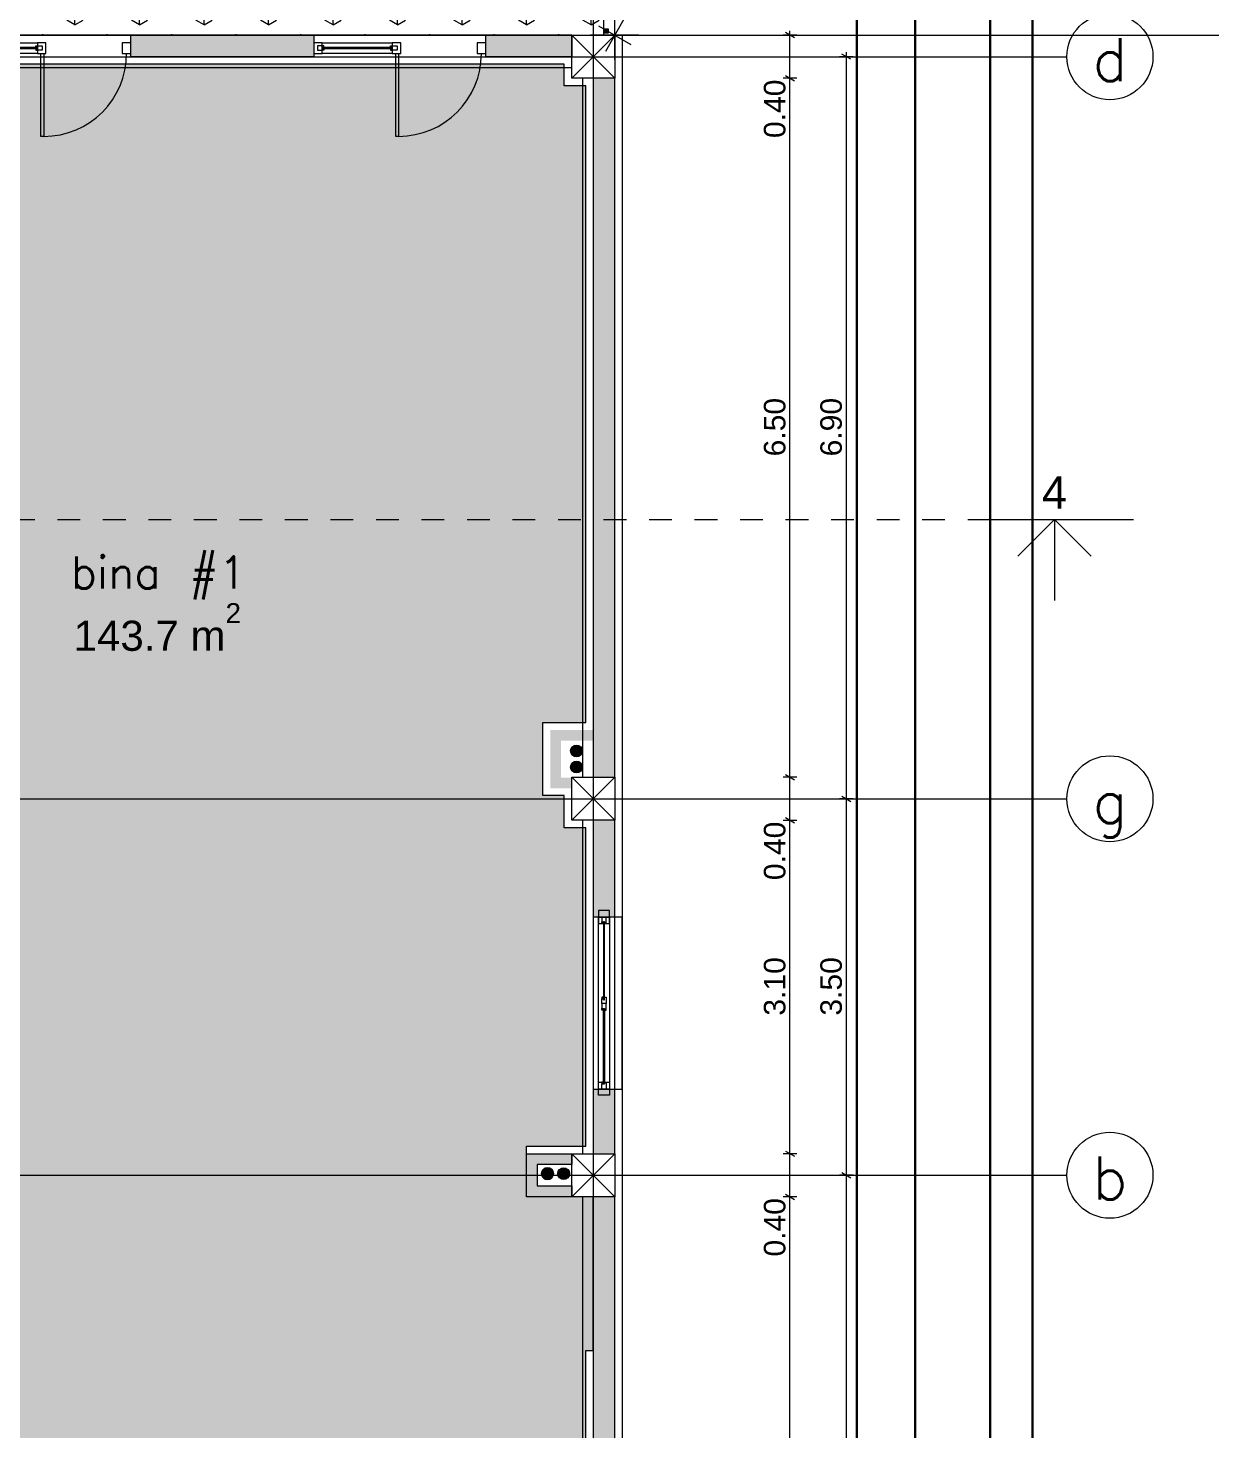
# Model space of a CAD drawing. Header units: millimetres. Extents: x 476244520 to 476657119, y 4620824743 to 4621446928.
# Drawn here: x 476426491 to 476437494, y 4620878052 to 4620891087 of the extents above; entities that cross this region are included whole.
import ezdxf

# ---------------------------------------------------------------- set-up
doc = ezdxf.new("R2010")
doc.units = ezdxf.units.MM
doc.header["$MEASUREMENT"] = 0
doc.linetypes.add('Dashed', pattern=[423.333333, 211.666667, -211.666667])
for name, color, linetype, lineweight in [('0_Pen_No__42_Pen_No__250_Pen_No__5', 5, 'Continuous', 0), ('2D Drafting - General_Pen_No__1_Pen_No__7', 7, 'Continuous', 0), ('2D Drafting - General_Pen_No__250_Pen_No__7_Pen_No__250', 7, 'Continuous', 0), ('2D Drafting - General_Pen_No__250_Pen_No__7_Pen_No__7', 7, 'Continuous', 0), ('2D Drafting - General_Pen_No__7_Pen_No__7_Pen_No__7', 7, 'Continuous', 0), ('Annotation - Text_Pen_No__7_Pen_No__142', 142, 'Continuous', 0), ('Annotation - Text_Pen_No__7_Pen_No__5', 5, 'Continuous', 0), ('Doors_Pen_No__7_Pen_No__7_Pen_No__7', 7, 'Continuous', 0), ('G-Anno-Nplt_Pen_No__142', 142, 'Continuous', 0), ('G-Anno-Nplt_Pen_No__151', 151, 'Continuous', 0), ('G-Anno-Nplt_Pen_No__4', 7, 'Continuous', 0), ('kar-panjara_Pen_No__7_Pen_No__7_Pen_No__7', 7, 'Continuous', 0), ('New_._Pen_No__1', 1, 'Continuous', 0), ('New_0_Pen_No__250_Pen_No__255', 255, 'Continuous', 0), ('New_0_Pen_No__250_Pen_No__7', 7, 'Continuous', 0), ('New_2D Drafting - General_Pen_No__250_Pen_No__7_Pen_No__112', 112, 'Continuous', 0), ('New_2D Drafting - General_Pen_No__250_Pen_No__7_Pen_No__4', 7, 'Continuous', 0), ('New_reg_nak_Pen_No__7', 7, 'Continuous', 0), ('New_shenobebi_Pen_No__1', 1, 'Continuous', 0), ('shaxtebi da milebi_Pen_No__1_Pen_No__1_Pen_No__1', 1, 'Continuous', 0), ('zoma_Pen_No__1', 1, 'Continuous', 0), ('zoma_Pen_No__142', 142, 'Continuous', 0), ('zoma_Pen_No__5_Pen_No__5', 5, 'Continuous', 0)]:
    doc.layers.add(name, color=color, linetype=linetype, lineweight=lineweight)
doc.layers.add('shaxtebi da milebi_Pen_No__5_Pen_No__250_Pen_No__252', color=7, linetype='Continuous', lineweight=0, true_color=0x666666)
doc.layers.add('shaxtebi da milebi_Pen_No__5_Pen_No__5_Pen_No__252', color=7, linetype='Continuous', lineweight=0, true_color=0x666666)
doc.layers.add('zoma', color=7, linetype='Continuous')
doc.styles.add('GENERATED_STYLE_1', font='arial.ttf')
doc.styles.add('GENERATED_STYLE_2', font='arial.ttf')
doc.dimstyles.new('GENERATED_STYLE__5', dxfattribs={"dimtxt": 500, "dimasz": 228, "dimexe": 0.18, "dimexo": 3, "dimgap": 0.09, "dimtad": 1, "dimtih": 1, "dimtoh": 1, "dimlfac": 0.001, "dimzin": 0, "dimdsep": 46, "dimtxsty": 'GENERATED_STYLE_2', "dimblk": 'ARROWHEAD_2', "dimblk1": 'ARROWHEAD_2', "dimblk2": 'ARROWHEAD_2', "dimcen": 0.09, "dimclrd": 1, "dimclre": 1, "dimclrt": 1, "dimadec": 0, "dimazin": 0, "dimtfac": 1, "dimtdec": 4, "dimtmove": 2, "dimatfit": 3, "dimfxl": 1, "dimtolj": 1, "dimtzin": 0, "dimarcsym": 0})
doc.dimstyles.new('GENERATED_STYLE__6', dxfattribs={"dimtxt": 500, "dimasz": 228, "dimexe": 0.18, "dimexo": 3, "dimgap": 0.09, "dimtad": 1, "dimlfac": 0.001, "dimzin": 0, "dimdsep": 46, "dimtxsty": 'GENERATED_STYLE_2', "dimblk": 'ARROWHEAD_2', "dimblk1": 'ARROWHEAD_2', "dimblk2": 'ARROWHEAD_2', "dimcen": 0.09, "dimclrd": 1, "dimclre": 1, "dimclrt": 1, "dimadec": 0, "dimazin": 0, "dimtfac": 1, "dimtdec": 4, "dimtmove": 2, "dimatfit": 3, "dimfxl": 1, "dimtolj": 1, "dimtzin": 0, "dimarcsym": 0})
doc.dimstyles.new('GENERATED_STYLE__8', dxfattribs={"dimtxt": 200, "dimasz": 64.421331, "dimexe": 0.18, "dimexo": 3, "dimgap": 0.09, "dimtad": 1, "dimlfac": 0.001, "dimzin": 0, "dimdsep": 46, "dimtxsty": 'GENERATED_STYLE_2', "dimblk": 'ARROWHEAD_2', "dimblk1": 'ARROWHEAD_2', "dimblk2": 'ARROWHEAD_2', "dimcen": 0.09, "dimclrd": 142, "dimclre": 142, "dimclrt": 142, "dimadec": 0, "dimazin": 0, "dimtfac": 1, "dimtdec": 4, "dimtmove": 0, "dimatfit": 3, "dimfxl": 1, "dimtolj": 1, "dimtzin": 0, "dimarcsym": 0})

# ---------------------------------------------------------------- blocks, each defined once
blk = doc.blocks.new('*D734', base_point=(476844527, 4621385791))
at = {"layer": 'zoma_Pen_No__1', "color": 1, "linetype": 'Continuous', "lineweight": 0, "transparency": 16777216}
for p, q in [((476431948, 4620903788), (476431948, 4620903935)), ((476432173, 4620903788), (476431723, 4620903788)), ((476432098, 4620903702), (476431798, 4620903875)), ((476431948, 4620891020), (476431948, 4620903788)), ((476432173, 4620891020), (476431723, 4620891020)), ((476431798, 4620891107), (476432098, 4620890934)), ((476431948, 4620890874), (476431948, 4620891020))]:
    blk.add_line(p, q, dxfattribs=at)
at = {"layer": 'zoma_Pen_No__1', "color": 1, "lineweight": 0, "transparency": 16777216, "insert": (476431848, 4620895645), "char_height": 500, "attachment_point": 7, "rotation": 90, "style": 'GENERATED_STYLE_2'}
blk.add_mtext('\\A1;{\\pql;\\fArial CYR|b0|i0|c204|p34;12.77}', dxfattribs=at)
blk = doc.blocks.new('ARROWHEAD_2')
at = {"color": 0, "linetype": 'Continuous', "lineweight": 0}
for p, q in [((-0.378, -0.655), (0.378, 0.655)), ((0, 0), (-1, 0))]:
    blk.add_line(p, q, dxfattribs=at)
blk = doc.blocks.new('*D735', base_point=(476844527, 4621385791))
at = {"layer": 'zoma_Pen_No__1', "color": 1, "linetype": 'Continuous', "lineweight": 0, "transparency": 16777216}
for p, q in [((476432034, 4620891170), (476431861, 4620890870)), ((476431948, 4620890795), (476431948, 4620891245)), ((476490954, 4620890870), (476491127, 4620891170)), ((476491041, 4620890795), (476491041, 4620891245)), ((476431801, 4620891020), (476431948, 4620891020)), ((476431948, 4620891020), (476491041, 4620891020)), ((476491041, 4620891020), (476491187, 4620891020))]:
    blk.add_line(p, q, dxfattribs=at)
at = {"layer": 'zoma_Pen_No__1', "color": 1, "lineweight": 0, "transparency": 16777216, "insert": (476442991, 4620891120), "char_height": 500, "attachment_point": 7, "style": 'GENERATED_STYLE_2'}
blk.add_mtext('\\A1;{\\pql;\\fArial CYR|b0|i0|c204|p34;59.09}', dxfattribs=at)
blk = doc.blocks.new('*D781', base_point=(476844527, 4621385791))
at = {"layer": 'zoma_Pen_No__142', "color": 142, "linetype": 'Continuous', "lineweight": 0, "transparency": 16777216}
for p, q in [((476434167, 4620880420), (476434039, 4620880420)), ((476434061, 4620880445), (476434145, 4620880396)), ((476434103, 4620873520), (476434103, 4620880420)), ((476434061, 4620873545), (476434145, 4620873496)), ((476434167, 4620873520), (476434039, 4620873520)), ((476434103, 4620873479), (476434103, 4620873520))]:
    blk.add_line(p, q, dxfattribs=at)
at = {"layer": 'zoma_Pen_No__142', "color": 142, "lineweight": 0, "transparency": 16777216, "insert": (476434063, 4620876704), "char_height": 200, "attachment_point": 7, "rotation": 90, "style": 'GENERATED_STYLE_2'}
blk.add_mtext('\\A1;{\\pql;\\fArial CYR|b0|i0|c204|p34;6.90}', dxfattribs=at)
blk = doc.blocks.new('*D782', base_point=(476844527, 4621385791))
at = {"layer": 'zoma_Pen_No__142', "color": 142, "linetype": 'Continuous', "lineweight": 0, "transparency": 16777216}
for p, q in [((476434167, 4620883920), (476434039, 4620883920)), ((476434061, 4620883945), (476434145, 4620883896)), ((476434103, 4620880420), (476434103, 4620883920)), ((476434167, 4620880420), (476434039, 4620880420)), ((476434061, 4620880445), (476434145, 4620880396))]:
    blk.add_line(p, q, dxfattribs=at)
at = {"layer": 'zoma_Pen_No__142', "color": 142, "lineweight": 0, "transparency": 16777216, "insert": (476434063, 4620881904), "char_height": 200, "attachment_point": 7, "rotation": 90, "style": 'GENERATED_STYLE_2'}
blk.add_mtext('\\A1;{\\pql;\\fArial CYR|b0|i0|c204|p34;3.50}', dxfattribs=at)
blk = doc.blocks.new('*D783', base_point=(476844527, 4621385791))
at = {"layer": 'zoma_Pen_No__142', "color": 142, "linetype": 'Continuous', "lineweight": 0, "transparency": 16777216}
for p, q in [((476434167, 4620890820), (476434039, 4620890820)), ((476434145, 4620890796), (476434061, 4620890845)), ((476434103, 4620890820), (476434103, 4620890862)), ((476434103, 4620883920), (476434103, 4620890820)), ((476434167, 4620883920), (476434039, 4620883920)), ((476434061, 4620883945), (476434145, 4620883896))]:
    blk.add_line(p, q, dxfattribs=at)
at = {"layer": 'zoma_Pen_No__142', "color": 142, "lineweight": 0, "transparency": 16777216, "insert": (476434063, 4620887104), "char_height": 200, "attachment_point": 7, "rotation": 90, "style": 'GENERATED_STYLE_2'}
blk.add_mtext('\\A1;{\\pql;\\fArial CYR|b0|i0|c204|p34;6.90}', dxfattribs=at)
blk = doc.blocks.new('*D799', base_point=(476844527, 4621385791))
at = {"layer": 'zoma_Pen_No__142', "color": 142, "linetype": 'Continuous', "lineweight": 0, "transparency": 16777216}
for p, q in [((476433642, 4620880220), (476433514, 4620880220)), ((476433536, 4620880245), (476433620, 4620880196)), ((476433578, 4620873720), (476433578, 4620880220)), ((476433642, 4620873720), (476433514, 4620873720)), ((476433536, 4620873745), (476433620, 4620873696))]:
    blk.add_line(p, q, dxfattribs=at)
at = {"layer": 'zoma_Pen_No__142', "color": 142, "lineweight": 0, "transparency": 16777216, "char_height": 200, "attachment_point": 7, "rotation": 90, "style": 'GENERATED_STYLE_2'}
for s, insert in [('\\A1;{\\pql;\\fArial CYR|b0|i0|c204|p34;0.40}', (476433538, 4620879664)), ('\\A1;{\\pql;\\fArial CYR|b0|i0|c204|p34;6.50}', (476433538, 4620876704))]:
    blk.add_mtext(s, dxfattribs=dict(at, insert=insert))
blk = doc.blocks.new('*D800', base_point=(476844527, 4621385791))
at = {"layer": 'zoma_Pen_No__142', "color": 142, "linetype": 'Continuous', "lineweight": 0, "transparency": 16777216}
for p, q in [((476433642, 4620880620), (476433514, 4620880620)), ((476433536, 4620880645), (476433620, 4620880596)), ((476433578, 4620880220), (476433578, 4620880620)), ((476433642, 4620880220), (476433514, 4620880220)), ((476433536, 4620880245), (476433620, 4620880196))]:
    blk.add_line(p, q, dxfattribs=at)
blk = doc.blocks.new('*D801', base_point=(476844527, 4621385791))
at = {"layer": 'zoma_Pen_No__142', "color": 142, "linetype": 'Continuous', "lineweight": 0, "transparency": 16777216}
for p, q in [((476433642, 4620883720), (476433514, 4620883720)), ((476433536, 4620883745), (476433620, 4620883696)), ((476433578, 4620880620), (476433578, 4620883720)), ((476433642, 4620880620), (476433514, 4620880620)), ((476433536, 4620880645), (476433620, 4620880596))]:
    blk.add_line(p, q, dxfattribs=at)
at = {"layer": 'zoma_Pen_No__142', "color": 142, "lineweight": 0, "transparency": 16777216, "char_height": 200, "attachment_point": 7, "rotation": 90, "style": 'GENERATED_STYLE_2'}
for s, insert in [('\\A1;{\\pql;\\fArial CYR|b0|i0|c204|p34;0.40}', (476433538, 4620883164)), ('\\A1;{\\pql;\\fArial CYR|b0|i0|c204|p34;3.10}', (476433538, 4620881904))]:
    blk.add_mtext(s, dxfattribs=dict(at, insert=insert))
blk = doc.blocks.new('*D802', base_point=(476844527, 4621385791))
at = {"layer": 'zoma_Pen_No__142', "color": 142, "linetype": 'Continuous', "lineweight": 0, "transparency": 16777216}
for p, q in [((476433642, 4620884120), (476433514, 4620884120)), ((476433536, 4620884145), (476433620, 4620884096)), ((476433578, 4620883720), (476433578, 4620884120)), ((476433642, 4620883720), (476433514, 4620883720)), ((476433536, 4620883745), (476433620, 4620883696))]:
    blk.add_line(p, q, dxfattribs=at)
blk = doc.blocks.new('*D803', base_point=(476844527, 4621385791))
at = {"layer": 'zoma_Pen_No__142', "color": 142, "linetype": 'Continuous', "lineweight": 0, "transparency": 16777216}
for p, q in [((476433642, 4620890620), (476433514, 4620890620)), ((476433536, 4620890645), (476433620, 4620890596)), ((476433578, 4620884120), (476433578, 4620890620)), ((476433642, 4620884120), (476433514, 4620884120)), ((476433536, 4620884145), (476433620, 4620884096))]:
    blk.add_line(p, q, dxfattribs=at)
at = {"layer": 'zoma_Pen_No__142', "color": 142, "lineweight": 0, "transparency": 16777216, "char_height": 200, "attachment_point": 7, "rotation": 90, "style": 'GENERATED_STYLE_2'}
for s, insert in [('\\A1;{\\pql;\\fArial CYR|b0|i0|c204|p34;0.40}', (476433538, 4620890064)), ('\\A1;{\\pql;\\fArial CYR|b0|i0|c204|p34;6.50}', (476433538, 4620887104))]:
    blk.add_mtext(s, dxfattribs=dict(at, insert=insert))
blk = doc.blocks.new('*D804', base_point=(476844527, 4621385791))
at = {"layer": 'zoma_Pen_No__142', "color": 142, "linetype": 'Continuous', "lineweight": 0, "transparency": 16777216}
for p, q in [((476433642, 4620891020), (476433514, 4620891020)), ((476433620, 4620890996), (476433536, 4620891045)), ((476433578, 4620891020), (476433578, 4620891062)), ((476433578, 4620890620), (476433578, 4620891020)), ((476433642, 4620890620), (476433514, 4620890620)), ((476433536, 4620890645), (476433620, 4620890596))]:
    blk.add_line(p, q, dxfattribs=at)

msp = doc.modelspace()

# ---------------------------------------------------------------- hatches: boundary and pattern name
at = {"layer": '2D Drafting - General_Pen_No__250_Pen_No__7_Pen_No__7', "linetype": 'Continuous', "lineweight": 0}
for points in [[(476429147.729, 4620890820.243), (476427447.734, 4620890820.243), (476427447.734, 4620891020.243), (476429147.729, 4620891020.243)], [(476431547.729, 4620890820.243), (476430747.729, 4620890820.243), (476430747.729, 4620891020.243), (476431547.729, 4620891020.243)], [(476431947.729, 4620890620.243), (476431947.729, 4620884120.243), (476431747.729, 4620884120.243), (476431747.729, 4620890620.243)], [(476431347.729, 4620884560.431), (476431347.729, 4620884117.284), (476431347.729, 4620884017.12), (476431547.729, 4620884017.12), (476431547.729, 4620884117.284), (476431447.729, 4620884117.284), (476431447.729, 4620884170.243), (476431447.729, 4620884270.243), (476431447.729, 4620884460.243), (476431747.729, 4620884460.243), (476431747.729, 4620884560.431)], [(476431747.729, 4620883720.243), (476431947.729, 4620883720.243), (476431947.729, 4620882820.498), (476431747.729, 4620882820.498)], [(476431747.729, 4620881220.496), (476431947.729, 4620881220.496), (476431947.729, 4620880620.243), (476431747.729, 4620880620.243)], [(476431227.729, 4620880620.243), (476431547.729, 4620880620.243), (476431547.729, 4620880520.331), (476431227.729, 4620880520.331), (476431227.729, 4620880320.243), (476431547.729, 4620880320.243), (476431547.729, 4620880220.244), (476431227.729, 4620880220.244), (476431127.541, 4620880220.244), (476431127.541, 4620880620.243)], [(476431747.729, 4620880220.243), (476431947.729, 4620880220.243), (476431947.729, 4620873720.243), (476431747.729, 4620873720.243)]]:
    msp.add_hatch(color=7, dxfattribs=at).paths.add_polyline_path(points)
at = {"layer": 'G-Anno-Nplt_Pen_No__151', "linetype": 'Continuous', "lineweight": 0, "true_color": 0x1f2f3f}
h = msp.add_hatch(color=169, dxfattribs=at)
h.paths.add_polyline_path([(476424057.541, 4620883820.244), (476420847.729, 4620883820.244), (476420847.729, 4620880272.083), (476420917.729, 4620880272.083), (476420917.729, 4620873790.243), (476420917.729, 4620873590.302), (476424577.729, 4620873590.302), (476424577.729, 4620873790.243), (476424777.729, 4620873790.243), (476424777.729, 4620875190.239), (476431677.729, 4620875190.239), (476431677.729, 4620878791.892), (476431747.729, 4620878791.892), (476431747.729, 4620880220.244), (476431127.541, 4620880220.244), (476431127.541, 4620880620.244), (476431127.541, 4620880690.244), (476431677.729, 4620880690.244), (476431677.729, 4620882714.552), (476431677.729, 4620883650.243), (476431477.729, 4620883650.243), (476431477.729, 4620883950.243), (476431277.729, 4620883950.243), (476431277.729, 4620884630.431), (476431677.729, 4620884630.431), (476431677.729, 4620890550.244), (476431477.729, 4620890550.244), (476431477.729, 4620890750.243), (476425117.729, 4620890750.243), (476425117.729, 4620883650.244), (476424937.73, 4620883650.244), (476424937.73, 4620883720.243), (476424747.462, 4620883720.243), (476424747.462, 4620883650.244), (476424747.462, 4620883423.501), (476424057.541, 4620883423.501)])
h.paths.add_polyline_path([(476425047.729, 4620880220.244), (476424647.729, 4620880220.244), (476424647.729, 4620880620.244), (476425047.729, 4620880620.244)], flags=0)
at = {"layer": 'New_0_Pen_No__250_Pen_No__255', "linetype": 'Continuous', "lineweight": 0}
msp.add_hatch(color=255, dxfattribs=at).paths.add_polyline_path([(476431847.729, 4620891079.896), (476431888.025, 4620891079.896), (476431888.025, 4620891040.243), (476431847.729, 4620891040.243)])
at = {"layer": 'New_2D Drafting - General_Pen_No__250_Pen_No__7_Pen_No__112', "linetype": 'Continuous', "lineweight": 0}
h = msp.add_hatch(dxfattribs=at)
h.set_pattern_fill('GRASS', color=112, style=0, pattern_type=2)
h.set_pattern_definition([(90, (476844527.15, 4621385791.04), (-600, 0), [86.60254, -259.80762]), (90, (476844827.15, 4621385964.25), (-600, 0), [86.60254, -259.80762]), (30, (476844527.15, 4621385791.04), (-300, 519.61524), [86.60254, -259.80762]), (30, (476844527.15, 4621386137.45), (-300, 519.61524), [86.60254, -259.80762]), (150, (476844527.15, 4621385791.04), (300, 519.61524), [86.60254, -259.80762]), (150, (476844527.15, 4621386137.45), (300, 519.61524), [86.60254, -259.80762])])
h.paths.add_polyline_path([(476425088.025, 4620891020.243), (476431847.729, 4620891020.243), (476431847.729, 4620893620.243), (476425088.025, 4620893620.243)])
at = {"layer": 'shaxtebi da milebi_Pen_No__1_Pen_No__1_Pen_No__1', "linetype": 'Continuous', "lineweight": 0}
for points in [[(476431592.729, 4620884270.243, 1), (476431592.729, 4620884160.243, 1)], [(476431417.729, 4620880435.12, 1), (476431527.729, 4620880435.12, 1)]]:
    msp.add_hatch(color=1, dxfattribs=at).paths.add_polyline_path(points)
at = {"layer": 'shaxtebi da milebi_Pen_No__5_Pen_No__5_Pen_No__252', "linetype": 'Continuous', "lineweight": 0, "true_color": 0x666666}
for points in [[(476431592.729, 4620884420.243, -1), (476431592.729, 4620884310.243, -1)], [(476431377.729, 4620880435.12, -1), (476431267.729, 4620880435.12, -1)]]:
    msp.add_hatch(color=251, dxfattribs=at).paths.add_polyline_path(points)

# ---------------------------------------------------------------- linework, layer by layer
at = {"color": 3, "lineweight": 30}
for points in [[(476420291.246, 4620890248.012), (476420291.246, 4620896241.725), (476435832.81, 4620896241.725), (476435832.81, 4620870609.148), (476433034.044, 4620870609.148), (476433034.044, 4620869528.349)], [(476420484.717, 4620890182.772), (476420484.717, 4620895967.389), (476435439.739, 4620895967.389), (476435439.739, 4620870859.271), (476430664.517, 4620870859.271), (476430664.517, 4620869531.841)], [(476420729.851, 4620890192.194), (476420729.851, 4620895658.195), (476434743.716, 4620895658.195), (476434743.716, 4620871184.151), (476408734.725, 4620871184.151), (476408734.725, 4620869542.273)], [(476421004.208, 4620890147.401), (476421004.208, 4620895396.176), (476434198.181, 4620895396.176), (476434198.181, 4620871544.143), (476417547.852, 4620871544.143), (476417547.852, 4620869218.736)]]:
    msp.add_lwpolyline(points, dxfattribs=at)
at = {"layer": '0_Pen_No__42_Pen_No__250_Pen_No__5', "color": 5, "linetype": 'Continuous', "lineweight": 0}
for centre in [(476436553.559, 4620890820.243), (476436553.559, 4620883920.243), (476436553.559, 4620880420.243)]:
    msp.add_circle(centre, 400, dxfattribs=at)
at = {"layer": '2D Drafting - General_Pen_No__1_Pen_No__7', "color": 7, "linetype": 'Continuous', "lineweight": 0}
for p, q in [((476431947.729, 4620890620.243), (476431547.729, 4620891020.243)), ((476431547.729, 4620890620.243), (476431947.729, 4620891020.243)), ((476431947.729, 4620883720.243), (476431547.729, 4620884120.243)), ((476431547.729, 4620883720.243), (476431947.729, 4620884120.243)), ((476431947.729, 4620880220.243), (476431547.729, 4620880620.243)), ((476431547.729, 4620880220.243), (476431947.729, 4620880620.243))]:
    msp.add_line(p, q, dxfattribs=at)
at = {"layer": '2D Drafting - General_Pen_No__1_Pen_No__7', "color": 7, "linetype": 'Continuous', "lineweight": 0, "flags": 128}
for points in [[(476425047.729, 4620890720.243), (476431547.729, 4620890720.243), (476431547.729, 4620891020.243), (476425047.729, 4620891020.243)], [(476431947.729, 4620890620.243), (476431547.729, 4620890620.243), (476431547.729, 4620891020.243), (476431947.729, 4620891020.243)], [(476431947.729, 4620884120.243), (476431947.729, 4620890620.243), (476431647.729, 4620890620.243), (476431647.729, 4620884120.243)], [(476431947.729, 4620883720.243), (476431547.729, 4620883720.243), (476431547.729, 4620884120.243), (476431947.729, 4620884120.243)], [(476431947.729, 4620880620.243), (476431947.729, 4620883720.243), (476431647.729, 4620883720.243), (476431647.729, 4620880620.243)], [(476431947.729, 4620880220.243), (476431547.729, 4620880220.243), (476431547.729, 4620880620.243), (476431947.729, 4620880620.243)], [(476431947.729, 4620873720.243), (476431947.729, 4620880220.243), (476431647.729, 4620880220.243), (476431647.729, 4620873720.243)]]:
    msp.add_lwpolyline(points, close=True, dxfattribs=at)
at = {"layer": '2D Drafting - General_Pen_No__250_Pen_No__7_Pen_No__250', "color": 7, "linetype": 'Continuous', "lineweight": 0, "flags": 128}
for points in [[(476429147.729, 4620890820.243), (476427447.734, 4620890820.243), (476427447.734, 4620891020.243), (476429147.729, 4620891020.243)], [(476431547.729, 4620890820.243), (476430747.729, 4620890820.243), (476430747.729, 4620891020.243), (476431547.729, 4620891020.243)], [(476431227.729, 4620880620.243), (476431547.729, 4620880620.243), (476431547.729, 4620880520.331), (476431227.729, 4620880520.331), (476431227.729, 4620880320.243), (476431547.729, 4620880320.243), (476431547.729, 4620880220.244), (476431227.729, 4620880220.244), (476431127.541, 4620880220.244), (476431127.541, 4620880620.243)]]:
    msp.add_lwpolyline(points, close=True, dxfattribs=at)
at = {"layer": '2D Drafting - General_Pen_No__7_Pen_No__7_Pen_No__7', "color": 7, "linetype": 'Continuous', "lineweight": 0, "flags": 128}
for points in [[(476425927.734, 4620890950.016), (476426577.734, 4620890949.988), (476426577.729, 4620890850.049), (476425927.729, 4620890850.077)], [(476429227.729, 4620890950.054), (476429877.729, 4620890950.025), (476429877.725, 4620890850.086), (476429227.725, 4620890850.115)]]:
    msp.add_lwpolyline(points, close=True, dxfattribs=at)
at = {"layer": '2D Drafting - General_Pen_No__7_Pen_No__7_Pen_No__7', "color": 7, "linetype": 'Continuous', "lineweight": 0}
for centre in [(476426637.418, 4620890850.036), (476429937.413, 4620890850.073)]:
    msp.add_arc(centre, 770.311, 269.9974687, 359.994289, dxfattribs=at)
at = {"layer": 'Doors_Pen_No__7_Pen_No__7_Pen_No__7', "color": 7, "linetype": 'Continuous', "lineweight": 0, "flags": 128}
for points in [[(476426610.751, 4620890850.037), (476426637.418, 4620890850.036), (476426637.384, 4620890079.724), (476426610.717, 4620890079.726)], [(476429910.747, 4620890850.075), (476429937.413, 4620890850.073), (476429937.379, 4620890079.762), (476429910.713, 4620890079.763)]]:
    msp.add_lwpolyline(points, close=True, dxfattribs=at)
at = {"layer": 'G-Anno-Nplt_Pen_No__4', "color": 7, "linetype": 'Continuous', "lineweight": 0, "flags": 128}
msp.add_lwpolyline([(476424777.729, 4620875190.239), (476431677.729, 4620875190.239), (476431677.729, 4620878791.892), (476431747.729, 4620878791.892), (476431747.729, 4620880220.244), (476431127.541, 4620880220.244), (476431127.541, 4620880620.244), (476431127.541, 4620880690.244), (476431677.729, 4620880690.244), (476431677.729, 4620882714.552), (476431677.729, 4620883650.243), (476431477.729, 4620883650.243), (476431477.729, 4620883950.243), (476431277.729, 4620883950.243), (476431277.729, 4620884630.431), (476431677.729, 4620884630.431), (476431677.729, 4620890550.244), (476431477.729, 4620890550.244), (476431477.729, 4620890750.243), (476425117.729, 4620890750.243)], dxfattribs=at)
at = {"layer": 'kar-panjara_Pen_No__7_Pen_No__7_Pen_No__7', "color": 7, "linetype": 'Continuous', "lineweight": 0, "flags": 128}
for points in [[(476425927.731, 4620890895.077), (476426577.731, 4620890895.049), (476426577.732, 4620890905.049), (476425927.732, 4620890905.077)], [(476426562.73, 4620890880.049), (476426577.73, 4620890880.049), (476426577.731, 4620890895.049), (476426562.731, 4620890895.049)], [(476426622.73, 4620890880.047), (476426577.73, 4620890880.049), (476426577.731, 4620890895.049), (476426577.732, 4620890905.049), (476426562.732, 4620890905.049), (476426562.732, 4620890920.049), (476426622.732, 4620890920.047)], [(476426657.734, 4620890950.045), (476426577.734, 4620890950.049), (476426577.729, 4620890850.049), (476426657.729, 4620890850.045)], [(476427447.734, 4620890949.967), (476427367.734, 4620890949.971), (476427367.729, 4620890849.971), (476427447.729, 4620890849.967)], [(476429227.729, 4620890950.054), (476429147.729, 4620890950.058), (476429147.725, 4620890850.058), (476429227.725, 4620890850.054)], [(476429182.726, 4620890880.117), (476429227.726, 4620890880.115), (476429227.727, 4620890895.115), (476429227.727, 4620890905.115), (476429242.727, 4620890905.114), (476429242.728, 4620890920.114), (476429182.728, 4620890920.117)], [(476429242.726, 4620890880.114), (476429227.726, 4620890880.115), (476429227.727, 4620890895.115), (476429242.727, 4620890895.114)], [(476429227.727, 4620890895.115), (476429877.727, 4620890895.086), (476429877.727, 4620890905.086), (476429227.727, 4620890905.115)], [(476429862.726, 4620890880.087), (476429877.726, 4620890880.086), (476429877.727, 4620890895.086), (476429862.727, 4620890895.087)], [(476429922.726, 4620890880.084), (476429877.726, 4620890880.086), (476429877.727, 4620890895.086), (476429877.727, 4620890905.086), (476429862.727, 4620890905.087), (476429862.728, 4620890920.087), (476429922.728, 4620890920.084)], [(476429957.729, 4620890950.083), (476429877.729, 4620890950.086), (476429877.725, 4620890850.086), (476429957.725, 4620890850.083)], [(476430747.729, 4620890950.005), (476430667.729, 4620890950.009), (476430667.725, 4620890850.009), (476430747.725, 4620890850.005)], [(476431897.777, 4620882760.824), (476431897.777, 4620882880.824), (476431797.777, 4620882880.824), (476431797.777, 4620882760.824)], [(476431797.778, 4620881220.496), (476431797.834, 4620882820.498), (476431897.778, 4620882820.498), (476431897.723, 4620881220.496)], [(476431827.893, 4620882820.498), (476431827.893, 4620882775.498), (476431842.893, 4620882775.498), (476431852.893, 4620882775.498), (476431852.893, 4620882760.824), (476431867.893, 4620882760.824), (476431867.893, 4620882820.498)], [(476431827.893, 4620882760.824), (476431827.893, 4620882775.498), (476431842.893, 4620882775.498), (476431842.893, 4620882760.824)], [(476431842.893, 4620882775.498), (476431842.893, 4620882051.658), (476431852.893, 4620882051.658), (476431852.893, 4620882775.498)], [(476431827.893, 4620882015.926), (476431827.893, 4620882060.926), (476431842.893, 4620882060.926), (476431852.893, 4620882060.926), (476431852.893, 4620882075.926), (476431867.893, 4620882075.926), (476431867.893, 4620882015.926)], [(476431827.893, 4620882075.926), (476431827.893, 4620882060.926), (476431842.893, 4620882060.926), (476431842.893, 4620882075.926)], [(476431827.893, 4620882015.926), (476431827.893, 4620881970.926), (476431842.893, 4620881970.926), (476431852.893, 4620881970.926), (476431852.893, 4620881955.926), (476431867.893, 4620881955.926), (476431867.893, 4620882015.926)], [(476431827.893, 4620881955.926), (476431827.893, 4620881970.926), (476431842.893, 4620881970.926), (476431842.893, 4620881955.926)], [(476431842.893, 4620881270.926), (476431842.893, 4620881970.926), (476431852.893, 4620881970.926), (476431852.893, 4620881270.926)], [(476431897.777, 4620881285.926), (476431897.777, 4620881165.926), (476431797.777, 4620881165.926), (476431797.777, 4620881285.926)], [(476431827.893, 4620881220.496), (476431827.893, 4620881270.926), (476431842.893, 4620881270.926), (476431852.893, 4620881270.926), (476431852.893, 4620881285.926), (476431867.893, 4620881285.926), (476431867.893, 4620881220.496)], [(476431827.893, 4620881285.926), (476431827.893, 4620881270.926), (476431842.893, 4620881270.926), (476431842.893, 4620881285.926)]]:
    msp.add_lwpolyline(points, close=True, dxfattribs=at)
at = {"layer": 'New_0_Pen_No__250_Pen_No__7', "color": 7, "linetype": 'Continuous', "lineweight": 0, "flags": 128}
msp.add_lwpolyline([(476431847.729, 4620891079.896), (476431888.025, 4620891079.896), (476431888.025, 4620891040.243), (476431847.729, 4620891040.243)], close=True, dxfattribs=at)
at = {"layer": 'New_2D Drafting - General_Pen_No__250_Pen_No__7_Pen_No__4', "color": 7, "linetype": 'Continuous', "lineweight": 0, "flags": 128}
msp.add_lwpolyline([(476425088.025, 4620891020.243), (476431847.729, 4620891020.243), (476431847.729, 4620893620.243), (476425088.025, 4620893620.243)], close=True, dxfattribs=at)
at = {"layer": 'New_reg_nak_Pen_No__7', "color": 7, "linetype": 'Continuous', "lineweight": 0, "flags": 128}
msp.add_lwpolyline([(476431947.729, 4620891020.243), (476432017.913, 4620891020.243), (476432017.653, 4620873250.583), (476430847.727, 4620873250.6), (476430847.728, 4620873320.254)], dxfattribs=at)
msp.add_lwpolyline([(476431747.751, 4620881220.496), (476432017.773, 4620881220.496), (476432017.773, 4620882820.498), (476431747.751, 4620882820.498)], close=True, dxfattribs=at)
at = {"layer": 'New_shenobebi_Pen_No__1', "color": 1, "linetype": 'Dashed', "lineweight": 0}
msp.add_lwpolyline([(476385700.93, 4620886515.946), (476436774.143, 4620886515.946)], dxfattribs=at)
at = {"layer": 'New_shenobebi_Pen_No__1', "color": 1, "linetype": 'Continuous', "lineweight": 0}
for points in [[(476435300.396, 4620886515.946), (476436774.143, 4620886515.946)], [(476436037.27, 4620886515.946), (476435696.124, 4620886174.801)], [(476436037.27, 4620886515.946), (476436037.27, 4620885762.948)], [(476436037.27, 4620886515.946), (476436378.415, 4620886174.801)]]:
    msp.add_lwpolyline(points, dxfattribs=at)
at = {"layer": 'shaxtebi da milebi_Pen_No__1_Pen_No__1_Pen_No__1', "color": 1, "linetype": 'Continuous', "lineweight": 0, "flags": 128}
for points in [[(476431592.729, 4620884270.243, -1), (476431592.729, 4620884160.243, -1)], [(476431417.729, 4620880435.12, -1), (476431527.729, 4620880435.12, -1)]]:
    msp.add_lwpolyline(points, format="xyb", close=True, dxfattribs=at)
at = {"layer": 'shaxtebi da milebi_Pen_No__5_Pen_No__250_Pen_No__252', "color": 251, "linetype": 'Continuous', "lineweight": 0, "true_color": 0x666666, "flags": 128}
msp.add_lwpolyline([(476431377.729, 4620880435.12, 1), (476431267.729, 4620880435.12, 1)], format="xyb", close=True, dxfattribs=at)
at = {"layer": 'shaxtebi da milebi_Pen_No__5_Pen_No__5_Pen_No__252', "color": 251, "linetype": 'Continuous', "lineweight": 0, "true_color": 0x666666, "flags": 128}
for points in [[(476431592.729, 4620884420.243, -1), (476431592.729, 4620884310.243, -1)], [(476431377.729, 4620880435.12, -1), (476431267.729, 4620880435.12, -1)]]:
    msp.add_lwpolyline(points, format="xyb", close=True, dxfattribs=at)
at = {"layer": 'zoma_Pen_No__5_Pen_No__5', "color": 5, "linetype": 'Continuous', "lineweight": 0}
for p, q in [((476431747.729, 4620895146.055), (476431747.729, 4620870435.248)), ((476386267.178, 4620890820.243), (476436153.559, 4620890820.243)), ((476386267.178, 4620890820.243), (476436153.559, 4620890820.243)), ((476386267.178, 4620883920.243), (476436153.559, 4620883920.243)), ((476386267.178, 4620883920.243), (476436153.559, 4620883920.243)), ((476386267.178, 4620880420.243), (476436153.559, 4620880420.243)), ((476386267.178, 4620880420.243), (476436153.559, 4620880420.243))]:
    msp.add_line(p, q, dxfattribs=at)

# ---------------------------------------------------------------- texts
at = {"layer": 'Annotation - Text_Pen_No__7_Pen_No__142', "color": 142, "linetype": 'Continuous', "lineweight": 0, "insert": (476427704.372, 4620886174.104), "char_height": 300, "attachment_point": 2}
msp.add_mtext('\\A1;{\\pqc;\\Ftxt.shx;bina #\\Ftxt.shx;1}', dxfattribs=at)
at = {"layer": 'Annotation - Text_Pen_No__7_Pen_No__5', "color": 5, "linetype": 'Continuous', "lineweight": 0, "char_height": 400, "attachment_point": 2}
for s, insert in [('\\A1;{\\pqc;\\Ftxt.shx;d}', (476436555.717, 4620890993.364)), ('\\A1;{\\pqc;\\Ftxt.shx;g}', (476436555.717, 4620884094.564)), ('\\A1;{\\pqc;\\Ftxt.shx;b}', (476436555.717, 4620880594.564))]:
    msp.add_mtext(s, dxfattribs=dict(at, insert=insert))
at = {"layer": 'G-Anno-Nplt_Pen_No__142', "color": 142, "lineweight": 0, "insert": (476426914.835, 4620885292.157), "char_height": 280, "attachment_point": 7, "style": 'GENERATED_STYLE_1'}
msp.add_mtext('{\\fArial|b0|i0|c0|p34;143.7 m{\\H0.66x;\\S2^  ;}}', dxfattribs=at)
at = {"layer": 'New_._Pen_No__1', "color": 1, "linetype": 'Continuous', "lineweight": 0, "insert": (476436037.27, 4620886918.803), "char_height": 300, "attachment_point": 2, "style": 'GENERATED_STYLE_1'}
msp.add_mtext('\\A1;{\\pqc;\\fArial|b0|i0|c0|p34;4}', dxfattribs=at)

# ---------------------------------------------------------------- dimensions: what is measured, and where the dimension line sits
at = {"layer": 'zoma', "color": 1, "linetype": 'Continuous', "lineweight": 0}
dim = msp.add_linear_dim(base=(476431947.729, 4620903788.477), p1=(476431947.729, 4620891020.243), p2=(476431947.698, 4620903788.477), angle=90, dimstyle='GENERATED_STYLE__6', dxfattribs=at)
dim.commit()
dim.dimension.update_dxf_attribs({"geometry": '*D734', "text_midpoint": (476431597.729, 4620896484.648), "dimtype": 160, "text_rotation": 90})
dim = msp.add_linear_dim(base=(476491040.61, 4620891020.243), p1=(476431947.729, 4620891020.243), p2=(476491040.61, 4620891020.243), dimstyle='GENERATED_STYLE__5', dxfattribs=at)
dim.commit()
dim.dimension.update_dxf_attribs({"geometry": '*D735', "text_midpoint": (476443831.25, 4620891370.243), "dimtype": 160})
at = {"layer": 'zoma', "color": 142, "linetype": 'Continuous', "lineweight": 0}
for base, p1, p2, picture, middle in [((476433577.933, 4620891020.243), (476431947.724, 4620890620.243), (476431947.724, 4620891020.243), '*D804', (476433437.933, 4620890323.395)), ((476434103.005, 4620890820.243), (476434631.719, 4620883920.243), (476433969.197, 4620890820.243), '*D783', (476433963.005, 4620887363.95)), ((476433577.933, 4620890620.243), (476431947.724, 4620884120.243), (476431947.724, 4620890620.243), '*D803', (476433437.933, 4620887363.95)), ((476433577.933, 4620884120.243), (476431947.724, 4620883720.243), (476431947.724, 4620884120.243), '*D802', (476433437.933, 4620883423.395)), ((476434103.005, 4620883920.243), (476435555.093, 4620880420.243), (476434631.719, 4620883920.243), '*D782', (476433963.005, 4620882163.95)), ((476433577.933, 4620883720.243), (476431947.724, 4620880620.243), (476431947.724, 4620883720.243), '*D801', (476433437.933, 4620882163.95)), ((476433577.933, 4620880620.243), (476431947.724, 4620880220.243), (476431947.724, 4620880620.243), '*D800', (476433437.933, 4620879923.395)), ((476434103.005, 4620880420.243), (476435555.093, 4620873520.243), (476435555.093, 4620880420.243), '*D781', (476433963.005, 4620876963.95)), ((476433577.933, 4620880220.243), (476431947.724, 4620873720.243), (476431947.724, 4620880220.243), '*D799', (476433437.933, 4620876963.95))]:
    dim = msp.add_linear_dim(base=base, p1=p1, p2=p2, angle=90, dimstyle='GENERATED_STYLE__8', dxfattribs=at)
    dim.commit()
    dim.dimension.update_dxf_attribs({"geometry": picture, "text_midpoint": middle, "dimtype": 160, "text_rotation": 90})

doc.saveas('drawing.dxf')
